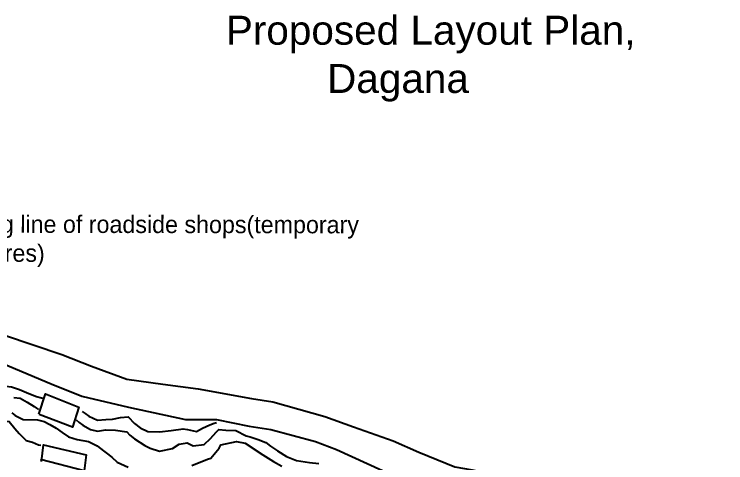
# Model space of a CAD drawing. Header units: inches. Extents: x 200 to 566, y -336 to 11.
# Drawn here: x 443.7 to 566.5, y -68.5 to 9 of the extents above; entities that cross this region are included whole.
import ezdxf

# ---------------------------------------------------------------- set-up
doc = ezdxf.new("R2010")
doc.units = ezdxf.units.IN
doc.header["$MEASUREMENT"] = 0
doc.layers.get('0').update_dxf_attribs({"color": 31})
doc.layers.add('NEW', color=7, linetype='Continuous')

msp = doc.modelspace()

# ---------------------------------------------------------------- linework, layer by layer
for points in [[(442.08, -46.47), (451.96, -49.83), (457.06, -51.83), (463.14, -54.09), (469.39, -54.92), (475.48, -55.75), (484.69, -57.43), (488.38, -58), (497.32, -60.5), (502.28, -62.3), (509.12, -64.72), (513.56, -66.66), (519.74, -69.21), (522.75, -69.71), (530.44, -71.39), (534.4, -71.38), (542.44, -72.58), (546.31, -73.42), (551.12, -74.77), (555.58, -76.73), (559.95, -79.67), (563.46, -82.85), (566.49, -86.08)], [(423.83, -50.99), (425.29, -50.99), (425.85, -51.24), (427.07, -52.02), (428.01, -52.37), (429.55, -52.74), (430.84, -52.69), (432.82, -53.64), (434.19, -54.4), (435.62, -55.3), (436.45, -55.35), (439.48, -55.39), (441.3, -55.15), (443.25, -55.39), (444.67, -55.87), (446.26, -56.57), (447.61, -57.07), (448.47, -57.27), (448.82, -57.35)], [(439.54, -50.47), (450.09, -54.88), (455.41, -57.01), (463.46, -58.93), (473.28, -61.06), (478.64, -61.06), (484.28, -62.2), (488, -62.77), (495.74, -64.81), (499.34, -66.21), (507.25, -69.85), (511.11, -71.74), (516.18, -74.02), (521.92, -75.72), (526.73, -76.99), (532.01, -77.7), (535.68, -78.36), (541.61, -78.24), (546.34, -79.23), (550.87, -81.13), (553.79, -82.41), (558.21, -85.43), (562.51, -90)], [(419.54, -57.13), (420.2, -57.33), (421.44, -57.37), (422.7, -57.19), (423.61, -56.98), (424.95, -57.43), (426.29, -57.96), (427.92, -58.56), (428.98, -58.7), (429.59, -58.7), (431.51, -58.67), (433.46, -59.37), (434.88, -60.4), (436.53, -61.18), (438.33, -61.35), (440.04, -61.27), (441.48, -61.21), (442.87, -61.4), (443.82, -62.57), (444.61, -63.43), (445.81, -64.66), (446.87, -64.96), (447.94, -65.39), (448.34, -65.49)], [(443.69, -57.22), (444.78, -57.34), (445.95, -58.07), (447.17, -58.77), (447.58, -59.08), (447.91, -59.33)], [(443.34, -59.88), (443.92, -60.34), (445.27, -61.01), (447.75, -61.1), (448.91, -61.38), (449.88, -61.91), (450.99, -62.51), (452.04, -63.26), (453.1, -64.05), (454.6, -64.47), (456.57, -64.82), (458.07, -65.57), (458.4, -65.85), (460.56, -67.56), (461.48, -68.39), (463.41, -69.25)], [(455.44, -59.65), (455.97, -60), (456.63, -60.48), (458.13, -61.13), (459.57, -61.05), (460.7, -60.99), (462.09, -60.68), (463.4, -60.58), (464.5, -61.74), (465.49, -62.47), (466.81, -63.09), (468.78, -63.14), (468.81, -63.16), (470.82, -62.95), (472.87, -62.64), (473.63, -62.78), (475.2, -63.13), (476.2, -62.54), (477.48, -61.96), (478.26, -61.65), (478.64, -61.54)], [(454.42, -61.12), (454.95, -61.53), (455.56, -62.01), (456.88, -62.76), (458.1, -63.03), (459.51, -62.82), (461.2, -62.87), (463.17, -63.19), (463.71, -63.72), (464.5, -64.35), (466.25, -65.53), (467.19, -65.98), (468.79, -66.48), (471.06, -66.04), (472.18, -65.3), (473.57, -65.07), (474.61, -65.57), (476.53, -65.33), (477.58, -64.34), (478.56, -63.22), (479.06, -62.76), (480.22, -62.86), (481.99, -62.95), (483.74, -63.83), (484.45, -64.03), (485.84, -64.48), (487.16, -65), (487.95, -65.66), (489.17, -66.46), (490.72, -67.45), (492.44, -68.1), (494.69, -68.47), (496.31, -68.61)], [(474.39, -68.97), (477.11, -67.91), (477.66, -67.71), (479.09, -66), (479.38, -65.42), (482.11, -64.85), (483.6, -65.15), (486.65, -67.16), (488.48, -68.32), (489.92, -69.12)]]:
    msp.add_lwpolyline(points)
at = {"layer": 'NEW'}
for points in [[(447.99, -60.12), (449.14, -56.59), (454.9, -58.89), (453.77, -62.39), (448.07, -60.17)], [(448.42, -68.28), (448.77, -65.39), (456.14, -67.12), (455.81, -69.91), (448.29, -67.93)]]:
    msp.add_lwpolyline(points, dxfattribs=at)

# ---------------------------------------------------------------- texts
at = {"layer": 'NEW', "insert": (480.25, 8.7), "char_height": 5, "width": 75.4467, "attachment_point": 1}
msp.add_mtext('{\\fArial|b0|i0|c0|p34;Proposed Layout Plan,\\P         Dagana}', dxfattribs=at)
at = {"layer": 'NEW', "insert": (430.07, -25.77), "char_height": 3, "width": 75.4467, "attachment_point": 1, "rotation": 359.9065}
msp.add_mtext('{\\fCityBlueprint|b0|i0|c2|p2;existing line of roadside shops(temporary structures)}', dxfattribs=at)

doc.saveas('drawing.dxf')
